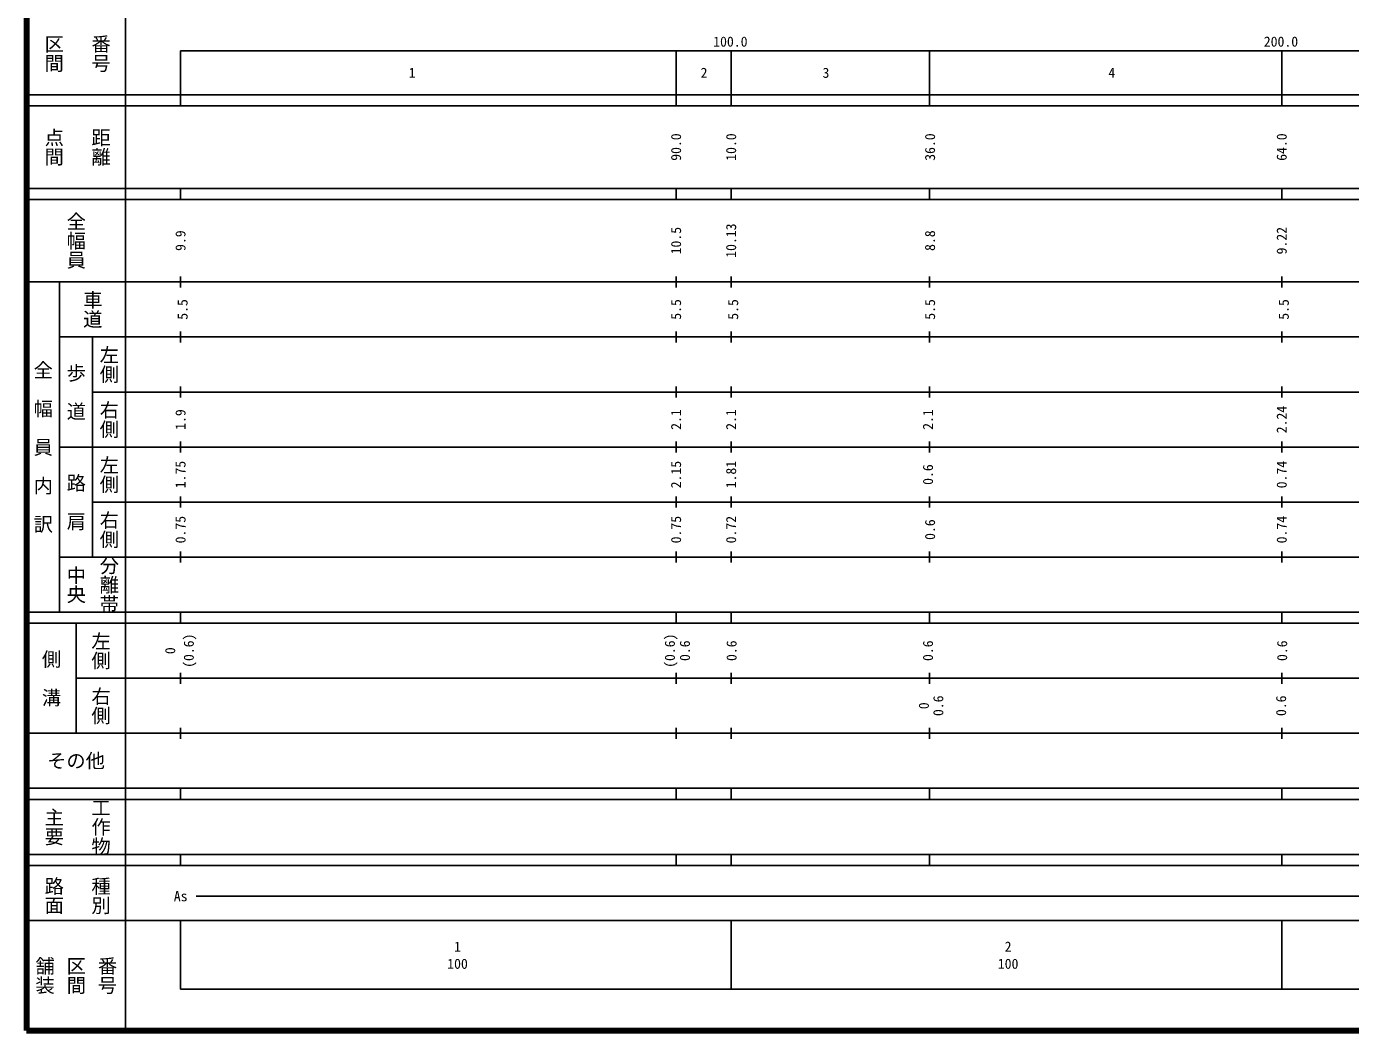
# Model space of a CAD drawing. Units: millimetres on the paper, enlarged 1000 times. Extents: x 40000 to 680000, y 20000 to 380000.
# Drawn here: x 40000 to 280476, y 20000 to 202409 of the extents above; entities that cross this region are included whole.
import ezdxf
from ezdxf.enums import TextEntityAlignment as Align

# ---------------------------------------------------------------- set-up
doc = ezdxf.new("R2010")
doc.units = ezdxf.units.MM
doc.header["$LTSCALE"] = 1000
doc.layers.add('M-TTL', color=2, linetype='Continuous', lineweight=140)
doc.layers.add('M-TTL-BAND', color=7, linetype='Continuous', lineweight=25)
doc.styles.add('@ＭＳ ゴシック', font='')
doc.styles.add('ＭＳ ゴシック', font='')
doc.styles.get('@ＭＳ ゴシック').set_extended_font_data('@MS Gothic')
doc.styles.get('ＭＳ ゴシック').set_extended_font_data('MS Gothic')

msp = doc.modelspace()

# ---------------------------------------------------------------- linework, layer by layer
at = {"layer": 'M-TTL'}
for p, q in [((40000, 380000), (40000, 20000)), ((40000, 20000), (680000, 20000))]:
    msp.add_line(p, q, dxfattribs=at)
at = {"layer": 'M-TTL-BAND'}
for p, q in [((58000, 370000), (58000, 20000)), ((68000, 198000), (579000, 198000)), ((68000, 198000), (68000, 188000)), ((158000, 198000), (158000, 188000)), ((168000, 198000), (168000, 188000)), ((204000, 198000), (204000, 188000)), ((268000, 198000), (268000, 188000)), ((40000, 190000), (579000, 190000)), ((40000, 188000), (579000, 188000)), ((40000, 173000), (579000, 173000)), ((40000, 171000), (579000, 171000)), ((68000, 171000), (68000, 173000)), ((158000, 173000), (158000, 171000)), ((168000, 171000), (168000, 173000)), ((204000, 173000), (204000, 171000)), ((268000, 171000), (268000, 173000)), ((68000, 155000), (68000, 157000)), ((158000, 157000), (158000, 155000)), ((168000, 155000), (168000, 157000)), ((204000, 157000), (204000, 155000)), ((268000, 155000), (268000, 157000)), ((40000, 156000), (579000, 156000)), ((46000, 96000), (46000, 156000)), ((68000, 145000), (68000, 147000)), ((158000, 147000), (158000, 145000)), ((168000, 145000), (168000, 147000)), ((204000, 147000), (204000, 145000)), ((268000, 145000), (268000, 147000)), ((46000, 146000), (579000, 146000)), ((52000, 146000), (52000, 106000)), ((52000, 136000), (579000, 136000)), ((68000, 135000), (68000, 137000)), ((158000, 137000), (158000, 135000)), ((168000, 135000), (168000, 137000)), ((204000, 137000), (204000, 135000)), ((268000, 135000), (268000, 137000)), ((46000, 126000), (579000, 126000)), ((68000, 125000), (68000, 127000)), ((158000, 127000), (158000, 125000)), ((168000, 125000), (168000, 127000)), ((204000, 127000), (204000, 125000)), ((268000, 125000), (268000, 127000)), ((52000, 116000), (579000, 116000)), ((68000, 115000), (68000, 117000)), ((158000, 117000), (158000, 115000)), ((168000, 115000), (168000, 117000)), ((204000, 117000), (204000, 115000)), ((268000, 115000), (268000, 117000)), ((46000, 106000), (579000, 106000)), ((68000, 105000), (68000, 107000)), ((158000, 107000), (158000, 105000)), ((168000, 105000), (168000, 107000)), ((204000, 107000), (204000, 105000)), ((268000, 105000), (268000, 107000)), ((40000, 96000), (579000, 96000)), ((40000, 94000), (579000, 94000)), ((49000, 94000), (49000, 74000)), ((68000, 94000), (68000, 96000)), ((158000, 96000), (158000, 94000)), ((168000, 94000), (168000, 96000)), ((204000, 96000), (204000, 94000)), ((268000, 94000), (268000, 96000)), ((68000, 83000), (68000, 85000)), ((158000, 85000), (158000, 83000)), ((168000, 83000), (168000, 85000)), ((204000, 85000), (204000, 83000)), ((268000, 83000), (268000, 85000)), ((49000, 84000), (579000, 84000)), ((68000, 73000), (68000, 75000)), ((158000, 75000), (158000, 73000)), ((168000, 73000), (168000, 75000)), ((204000, 75000), (204000, 73000)), ((268000, 73000), (268000, 75000)), ((40000, 74000), (579000, 74000)), ((40000, 64000), (579000, 64000)), ((68000, 62000), (68000, 64000)), ((158000, 64000), (158000, 62000)), ((168000, 62000), (168000, 64000)), ((204000, 64000), (204000, 62000)), ((268000, 62000), (268000, 64000)), ((40000, 62000), (579000, 62000)), ((40000, 52000), (579000, 52000)), ((68000, 50000), (68000, 52000)), ((158000, 52000), (158000, 50000)), ((168000, 50000), (168000, 52000)), ((204000, 52000), (204000, 50000)), ((268000, 50000), (268000, 52000)), ((40000, 50000), (579000, 50000)), ((70805, 44406), (565903, 44406)), ((40000, 40000), (579000, 40000)), ((68000, 40000), (68000, 27500)), ((168000, 40000), (168000, 27500)), ((268000, 40000), (268000, 27500)), ((68000, 27500), (579000, 27500))]:
    msp.add_line(p, q, dxfattribs=at)

# ---------------------------------------------------------------- texts
for s, height, rotation, style, p in [('区間', 2566, 270, '@ＭＳ ゴシック', (45000, 197500)), ('番号', 2566, 270, '@ＭＳ ゴシック', (53500, 197500)), ('点間', 2566, 270, '@ＭＳ ゴシック', (45000, 180500)), ('距離', 2566, 270, '@ＭＳ ゴシック', (53500, 180500)), ('90.0', 1833, 90, 'ＭＳ ゴシック', (157972, 180500)), ('10.0', 1833, 90, 'ＭＳ ゴシック', (167972, 180500)), ('36.0', 1833, 90, 'ＭＳ ゴシック', (204099, 180500)), ('64.0', 1833, 90, 'ＭＳ ゴシック', (267972, 180500)), ('全幅員', 2566, 270, '@ＭＳ ゴシック', (49000, 163500)), ('10.13', 1833, 90, 'ＭＳ ゴシック', (167969, 163500)), ('9.9', 1833, 90, 'ＭＳ ゴシック', (67969, 163500)), ('10.5', 1833, 90, 'ＭＳ ゴシック', (157972, 163500)), ('8.8', 1833, 90, 'ＭＳ ゴシック', (204099, 163500)), ('9.22', 1833, 90, 'ＭＳ ゴシック', (267969, 163500)), ('車道', 2566, 270, '@ＭＳ ゴシック', (52000, 151000)), ('5.5', 1833, 90, 'ＭＳ ゴシック', (68344, 151000)), ('5.5', 1833, 90, 'ＭＳ ゴシック', (157972, 151000)), ('5.5', 1833, 90, 'ＭＳ ゴシック', (168344, 151000)), ('5.5', 1833, 90, 'ＭＳ ゴシック', (204099, 151000)), ('5.5', 1833, 90, 'ＭＳ ゴシック', (268344, 151000)), ('左側', 2566, 270, '@ＭＳ ゴシック', (55000, 141000)), ('全\u3000幅\u3000員\u3000内\u3000訳', 2566, 270, '@ＭＳ ゴシック', (43000, 126000)), ('歩\u3000道', 2566, 270, '@ＭＳ ゴシック', (49000, 136000)), ('右側', 2566, 270, '@ＭＳ ゴシック', (55000, 131000)), ('1.9', 1833, 90, 'ＭＳ ゴシック', (67969, 131000)), ('2.1', 1833, 90, 'ＭＳ ゴシック', (157972, 131000)), ('2.1', 1833, 90, 'ＭＳ ゴシック', (167969, 131000)), ('2.1', 1833, 90, 'ＭＳ ゴシック', (203724, 131000)), ('2.24', 1833, 90, 'ＭＳ ゴシック', (267969, 131000)), ('左側', 2566, 270, '@ＭＳ ゴシック', (55000, 121000)), ('1.75', 1833, 90, 'ＭＳ ゴシック', (67969, 121000)), ('2.15', 1833, 90, 'ＭＳ ゴシック', (157972, 121000)), ('1.81', 1833, 90, 'ＭＳ ゴシック', (167969, 121000)), ('0.6', 1833, 90, 'ＭＳ ゴシック', (203724, 121000)), ('0.74', 1833, 90, 'ＭＳ ゴシック', (267969, 121000)), ('路\u3000肩', 2566, 270, '@ＭＳ ゴシック', (49000, 116000)), ('右側', 2566, 270, '@ＭＳ ゴシック', (55000, 111000)), ('0.75', 1833, 90, 'ＭＳ ゴシック', (67969, 111000)), ('0.75', 1833, 90, 'ＭＳ ゴシック', (157972, 111000)), ('0.72', 1833, 90, 'ＭＳ ゴシック', (167969, 111000)), ('0.74', 1833, 90, 'ＭＳ ゴシック', (267969, 111000)), ('0.6', 1833, 90, 'ＭＳ ゴシック', (204099, 111000)), ('分離帯', 2566, 270, '@ＭＳ ゴシック', (55000, 101000)), ('中央', 2566, 270, '@ＭＳ ゴシック', (49000, 101000)), ('左側', 2566, 270, '@ＭＳ ゴシック', (53500, 89000)), ('(0.6)', 1833, 90, 'ＭＳ ゴシック', (69469, 89000)), ('(0.6)', 1833, 90, 'ＭＳ ゴシック', (156847, 89000)), ('側\u3000溝', 2566, 270, '@ＭＳ ゴシック', (44500, 84000)), ('0', 1833, 90, 'ＭＳ ゴシック', (66094, 89000)), ('0.6', 1833, 90, 'ＭＳ ゴシック', (159577, 89000)), ('0.6', 1833, 90, 'ＭＳ ゴシック', (168052, 89000)), ('0.6', 1833, 90, 'ＭＳ ゴシック', (203724, 89000)), ('0.6', 1833, 90, 'ＭＳ ゴシック', (268052, 89000)), ('右側', 2566, 270, '@ＭＳ ゴシック', (53500, 79000)), ('0', 1833, 90, 'ＭＳ ゴシック', (202974, 79000)), ('0.6', 1833, 90, 'ＭＳ ゴシック', (205599, 79000)), ('0.6', 1833, 90, 'ＭＳ ゴシック', (267860, 79000)), ('主要', 2566, 270, '@ＭＳ ゴシック', (45000, 57000)), ('工作物', 2566, 270, '@ＭＳ ゴシック', (53500, 57000)), ('路面', 2566, 270, '@ＭＳ ゴシック', (45000, 44500)), ('種別', 2566, 270, '@ＭＳ ゴシック', (53500, 44500)), ('舗装', 2566, 270, '@ＭＳ ゴシック', (43333, 30000)), ('区間', 2566, 270, '@ＭＳ ゴシック', (49000, 30000)), ('番号', 2566, 270, '@ＭＳ ゴシック', (54667, 30000))]:
    msp.add_text(s, height=height, rotation=rotation, dxfattribs=dict(at, style=style)).set_placement(p, align=Align.MIDDLE_CENTER)
at = {"layer": 'M-TTL-BAND', "style": 'ＭＳ ゴシック'}
for s, p in [('100.0', (167844, 198195)), ('200.0', (267844, 198195))]:
    msp.add_text(s, height=1833, dxfattribs=at).set_placement(p, align=Align.BOTTOM_CENTER)
for s, height, p in [('1', 1833, (110041, 194000)), ('2', 1833, (163055, 194000)), ('3', 1833, (185203, 194000)), ('4', 1833, (237124, 194000)), ('その他', 2566, (49000, 69000)), ('As', 1833, (68006, 44406)), ('1', 1833, (118288, 35238)), ('2', 1833, (218288, 35238)), ('100', 1833, (118288, 32131)), ('100', 1833, (218288, 32131))]:
    msp.add_text(s, height=height, dxfattribs=at).set_placement(p, align=Align.MIDDLE_CENTER)

doc.saveas('drawing.dxf')
